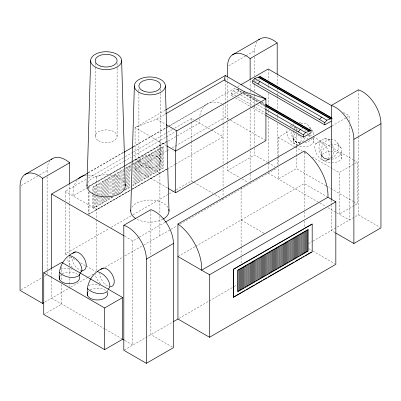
<?xml version="1.0" encoding="UTF-8"?>
<svg xmlns="http://www.w3.org/2000/svg" width="401" height="401" viewBox="0 0 401 401"><rect width="100%" height="100%" fill="white"/><g stroke="black" fill="none" stroke-linecap="round" stroke-linejoin="round"><path stroke-width="0.3" stroke-dasharray="2 1.5" d="M293.692 131.192L292.76 134.049L293.472 138.921L296.369 142.23L300.945 143.458M293.878 130.626L294.439 128.911L295.241 128.019M309.617 134.967L308.875 137.247L306.87 139.478M291.813 127.052L292.294 126.009M305.281 137.468L303.587 141.117L297.572 144.586A10.205 5.895 60 0 1 289.572 139.363A10.205 5.895 60 0 1 286.991 129.102M321.031 140.616C317.211 146.255 318.935 154.45 324.379 158.405L328.955 159.628L330.128 159.448M331.597 157.287L333.532 153.117L333.532 147.834L331.812 143.403M295.051 133.543L293.727 135.423L293.727 142.37M312.128 138.119L310.805 139.999L306.229 142.641L304.469 142.911M341.457 152.41L338.815 156.169L334.239 158.811L330.72 159.357M233.462 96.731L231.307 95.488L231.307 93.192L233.377 90.821L237.883 89.192M21.133 185.578L38.997 175.262M39.539 174.951L47.117 170.575A26.135 15.093 60 0 1 49.94 160.851M228.65 65.764L245.432 56.08M245.973 55.764L254.635 50.767A26.311 15.188 60 0 1 257.502 41.113M165.342 110.13L135.087 127.598L135.087 169.272L167.568 188.024M166.485 145.723L135.087 127.598L156.515 119.132L165.177 114.13M88.155 172.661L123.398 152.32M133.152 146.686L165.683 127.904M166.225 127.593L167.849 126.651M168.39 126.34L207.969 103.493M88.1 172.961L123.323 152.621M133.077 146.992L167.758 126.967M169.924 125.719L235.492 87.859M237.663 86.611L240.369 85.047M65.162 200.786L65.162 191.412L86.305 179.202M88.476 177.954L124.796 156.981M125.338 156.666L132.926 152.285M133.468 151.974L167.082 132.566M167.623 132.255L172.505 129.438M174.671 128.185L191.477 118.48L193.583 119.698M231.307 95.488L238.826 91.147L240.981 92.39M255.307 81.634L257.988 80.08M258.53 79.774L259.602 79.152M88.34 175.042A38.055 21.97 60 0 1 96.741 177.087L123.734 161.503M124.27 161.192L131.287 157.137M133.448 155.894L165.839 137.192M166.375 136.881L176.094 131.272M88.816 188.801L88.816 186.325L131.117 161.904M131.658 161.593L166.365 141.553M88.816 186.325L123.709 166.395M124.255 166.084L131.302 162.014M131.844 161.703L166.55 141.663M87.634 187.553L73.057 195.969A38.055 21.97 60 0 1 76.957 180.33M88.17 187.242L124.876 166.049M125.418 165.738L132.435 161.688M132.977 161.372L167.523 141.428M168.064 141.117L199.372 123.042A38.055 21.97 60 0 1 199.397 119.157M124.866 168.6L92.872 187.077L92.872 194.495M125.413 168.29L132.46 164.22M133.002 163.904L163.372 146.37L163.372 168.009L132.46 185.853M96.751 185.212L95.618 185.863L95.618 193.848M135.087 169.272L166.42 151.182M166.961 150.866L170.204 148.997M172.365 147.748L225.312 117.182L230.184 119.994M96.751 206.099L95.618 206.751L95.618 194.465M112.17 197.197L111.037 197.848L111.037 196.004M124.255 190.219L125.383 189.568L125.383 188.34M112.937 197.127L92.872 208.71L92.872 195.112M124.866 190.239L131.919 186.169M88.816 191.889L88.816 214.144L130.571 190.034M131.117 189.723L166.906 169.057M130.21 190.32L96.741 209.643L65.162 191.412M132.37 189.071L166.916 169.127M167.458 168.816L175.011 164.45M175.553 164.139L223.056 136.716L211.753 130.19M88.816 214.144L130.22 190.455M132.385 189.207L167.638 168.856M65.162 203.287L65.162 253.918L109.077 228.57M111.242 227.317L132.385 215.111M132.926 214.796L173.588 191.322M174.129 191.006L175.758 190.069M176.3 189.758L191.477 180.991L193.081 181.919M291.427 125.368L290.354 125.984A10.205 5.895 60 0 1 293.352 126.626M293.021 124.445L294.454 123.618M278.319 156.024L278.319 137.368L289.993 130.626M294.239 128.175L296.364 126.947L296.364 130.059M21.133 289.758L42.245 277.567M44.411 276.319L46.576 275.071M227.567 162.465L227.567 170.575L254.635 154.946L267.522 162.39M60.601 269.632L62.185 268.72L66.761 268.309L72.045 269.126M124.711 236.209L132.831 240.896L138.671 237.527M139.202 237.217L164.966 222.344M331.858 125.989L346.188 117.719M346.72 117.408L349.371 115.879L349.371 121.493M315.722 143.683L324.379 138.681L330.063 139.192M44.732 302.179L69.674 287.778M70.756 287.156L88.08 277.151M88.621 276.84L93.493 274.028M104.836 267.477L122.651 257.191M124.811 255.948L143.167 245.352M143.703 245.036L177.172 225.718M179.874 224.159L277.191 167.969M88.606 285.808L90.195 284.89L94.771 284.479L100.055 285.301M43.734 314.474L61.779 304.058L61.779 284.154M326.008 185.733L296.364 168.62L278.319 179.041L278.319 167.222M325.582 160.761A10.205 5.895 60 0 0 325.582 146.325A10.205 5.895 60 0 0 314.755 147.292A10.205 5.895 60 0 0 325.582 160.761L331.121 157.563M177.944 256.525L195.217 246.55M195.758 246.239L304.259 183.598L326.865 196.65M330.599 167.548L339.221 172.525L354.083 163.949M354.614 163.643L357.266 162.109L357.266 203.783L354.614 205.317M354.083 205.623L339.221 214.199L339.221 172.525M124.34 349.983L173.072 321.848M179.021 318.409L233.542 286.936M234.084 286.62L237.322 284.75M308.59 243.607L312.379 241.417M312.92 241.106L358.394 214.851L379.877 227.257M300.905 123.754L302.62 123.072L306.94 123.929L309.838 127.237L313.447 132.37L313.447 135.267M330.058 139.468L326.053 141.067L322.444 145.082L320.77 150.22L321.737 155.463L324.379 158.405L328.695 159.262L333.271 157.438L336.88 153.418L338.559 148.285L337.848 143.408L334.95 140.099L330.63 139.242M238.831 89.222L237.733 89.618L242.059 92.12M331.376 118.561L332.319 118.22L332.319 120.516M301.532 128.932L302.71 128.751M330.128 145.012L328.955 145.192L324.379 147.834L321.737 151.593L321.737 158.54M330.72 144.921L334.239 144.375L338.815 145.603L341.457 148.545L341.457 158.54M299.211 122.766L302.62 123.072M300.148 142.982L296.369 142.23L293.021 138.881L291.086 133.899L291.086 130.962M328.695 159.262L324.379 158.405L321.477 155.092M324.379 138.681L328.249 139.498L331.181 142.43M300.239 143.052L296.369 142.23L293.472 138.921M343.416 112.44L349.371 115.879M246.364 93.207L261.447 101.914M261.988 102.225L265.216 104.09M244.78 92.661L261.001 102.024M261.542 102.335L265.327 104.521M244.224 93.368L265.312 105.543M236.946 89.533L242.871 92.952M243.407 93.263L260.104 102.902M260.645 103.217L264.956 105.704M243.131 93.633L258.214 102.345M260.369 103.588L265.216 106.385M306.605 132.861L307.682 133.483M309.838 134.726L312.534 136.285M313.071 136.596L330.319 146.55M330.855 146.861L352.955 159.618M353.492 159.929L357.266 162.109M233.377 90.821L240.264 94.796M240.8 95.107L257.026 104.476M257.567 104.786L265.141 109.157M231.307 93.192L236.57 96.23M237.648 96.857L265.231 112.781M235.613 97.974L251.773 107.308M252.314 107.618L265.241 115.082M278.319 137.368L294.489 146.701M295.026 147.012L302.033 151.057M304.189 152.3L306.344 153.548M312.274 156.971L330.058 167.237M230.725 120.305L265.913 140.621M326.544 186.049L330.319 188.224M330.855 188.535L352.955 201.292M353.492 201.603L357.266 203.783M195.688 120.912L211.217 129.879M268.063 162.701L275.041 166.731M268.169 173.177L319.281 202.685M319.818 203.001L325.747 206.42M327.903 207.668L335.988 212.335M336.524 212.645L349.371 220.059L349.371 125.237M156.515 119.132L165.598 124.375M227.567 170.575L239.918 177.708M242.069 178.946L247.973 182.36M335.086 232.65L331.326 230.48L331.326 205.528M193.618 182.229L212.886 193.352M215.026 194.59L220.916 197.989M221.452 198.3L223.056 199.227L223.056 197.347M308.539 248.58L312.289 250.74M312.82 251.051L334.765 263.723M136.215 159.503L159.899 173.177M241.101 220.059L264.785 233.733M65.162 253.918L67.839 255.467M69.98 256.7L76.401 260.409M80.686 262.881L85.503 265.662M86.035 265.973L95.669 271.532M172.36 347.065L150.876 334.66L150.876 257.928M104.897 328.95L51.629 298.199L51.629 277.612M105.433 329.261L122.681 339.221M124.816 340.454L132.831 345.081L132.831 240.896M310.805 129.433L313.447 132.37M100.39 283.612L97.413 279.908L95.478 275.738L95.478 273.908M72.38 267.437L69.403 263.733L67.468 259.567L67.468 258.349M337.848 143.408L341.457 148.545M304.88 130.004L305.306 131.112M309.838 127.237L310.103 129.067M358.394 89.834L358.394 136.089M358.394 136.716L358.394 214.851M331.326 199.909L331.326 204.901M313.447 137.468L313.447 142.37M304.259 152.29L304.259 209.227M304.259 211.728L304.259 218.6M304.259 221.101L304.259 227.352M296.364 130.681L296.364 145.608M296.364 146.23L296.364 154.315M296.364 154.936L296.364 168.62M278.319 156.646L278.319 164.736M277.191 75.453L277.191 85.458M277.191 89.207L277.191 90.456M277.191 92.957L277.191 95.458M277.191 96.085L277.191 110.46M277.191 114.21L277.191 116.711M277.191 117.338L277.191 118.586M277.191 123.588L277.191 156.094M277.191 158.595L277.191 166.721M268.169 68.997L268.169 80.225M268.169 83.969L268.169 85.218M268.169 85.839L268.169 88.957M268.169 93.328L268.169 105.177M268.169 108.922L268.169 110.17M268.169 110.796L268.169 113.914M268.169 117.658L268.169 170.686M254.635 50.767L254.635 54.506M254.635 57.002L254.635 75.719M254.635 79.463L254.635 82.581M254.635 83.202L254.635 85.077M254.635 85.699L254.635 91.313M254.635 93.809L254.635 95.684M254.635 96.305L254.635 105.663M254.635 106.285L254.635 145.588M254.635 148.084L254.635 154.946M250.124 80.661L250.124 90.019M250.124 90.641L250.124 92.516M250.124 95.012L250.124 108.736M250.124 109.358L250.124 148.661M250.124 151.157L250.124 173.618M250.124 174.24L250.124 181.728M241.101 187.503L241.101 246.314M241.101 246.941L241.101 255.066M241.101 257.567L241.101 263.818M238.826 88.852L238.826 91.147M227.567 78.245L227.567 81.363M227.567 81.989L227.567 100.08M227.567 100.701L227.567 120.044M227.567 122.541L227.567 161.839M225.312 78.616L225.312 79.859M225.312 80.481L225.312 101.628M225.312 102.25L225.312 117.182M223.056 104.16L223.056 122.315M223.056 122.942L223.056 164.22M223.056 166.721L223.056 187.347M223.056 189.848L223.056 196.726M191.477 118.48L191.477 121.608M191.477 122.235L191.477 140.987M191.477 141.613L191.477 180.991M160.826 89.042L160.826 92.786M160.826 93.408L160.826 161.453M159.899 140.621L159.899 213.808M159.899 216.309L159.899 235.688M150.876 210.254L150.876 255.432M138.901 89.042L138.901 92.786M138.901 93.408L138.901 161.453M130.861 165.518L130.861 172.275M124.255 169.944L124.255 187.763M123.182 189.608L123.182 169.949L122.049 170.6L122.049 190.876M120.977 191.498L120.977 171.222L119.849 171.874L119.849 192.761M118.776 193.382L118.776 172.495L117.648 173.147L117.648 194.034M117.097 63.173L117.097 67.543M117.097 68.165L117.097 136.21M116.571 194.039L116.571 173.763L115.443 174.415L115.443 194.691M114.37 194.696L114.37 175.036L113.242 175.688L113.242 195.347M112.17 195.352L112.17 176.31L111.037 176.961L111.037 195.392M101.152 195.568L101.152 182.666L100.024 183.317L100.024 204.209L101.152 203.558L101.152 196.184M97.824 195.036L97.824 184.59L98.952 183.939L98.952 204.826L97.824 205.477L97.824 195.648M96.741 177.087L96.741 219.016M96.741 219.643L96.741 270.901M95.172 63.173L95.172 66.917M95.172 67.543L95.172 136.21M94.546 193.242L94.546 186.48L93.418 187.132L93.418 193.277M94.546 195.698L94.546 207.372L93.418 208.024L93.418 193.894M89.007 186.435L89.007 188.906M89.007 191.999L89.007 214.249M69.674 183.598L69.674 203.558M69.674 204.184L69.674 254.094M69.674 256.585L69.674 265.943M69.674 268.439L69.674 275.928M69.674 278.419L69.674 286.53M61.779 266.74L61.779 273.582M61.779 274.204L61.779 280.424M51.629 268.876L51.629 276.986M47.117 170.575L47.117 174.315M47.117 176.811L47.117 271.016M47.117 271.637L47.117 274.755M199.848 115.553A38.055 21.97 60 0 1 221.943 103.694M84.822 175.342A38.055 21.97 60 0 1 86.546 175.092M162.881 219.192A19.138 11.053 0 0 1 136.33 218.911M131.874 207.317A19.138 11.053 0 0 1 149.864 200.044A19.138 11.053 0 0 1 167.849 207.317M87.649 182.991A19.138 11.053 0 0 1 106.135 174.801A19.138 11.053 0 0 1 124.626 182.991M330.69 151.142A10.205 5.895 0 0 1 341.807 157.012A10.205 5.895 0 0 1 330.69 162.886M330.093 162.841A10.205 5.895 0 0 1 321.391 157.012A10.205 5.895 0 0 1 330.093 151.187M312.85 138.36A10.205 5.895 0 0 1 310.479 145.192A10.205 5.895 0 0 1 298.484 145.949M297.908 145.738A10.205 5.895 0 0 1 293.472 140.064A10.205 5.895 0 0 1 300.329 135.257M307.472 135.393A10.205 5.895 0 0 1 310.805 136.676M293.963 126.952A10.205 5.895 60 0 1 297.572 130.15M300.795 136.54A10.205 5.895 60 0 1 300.214 143.062M59.543 276.374A10.205 5.895 0 0 1 60.561 274.951M62.185 273.733A10.205 5.895 0 0 1 79.002 275.893M82.09 270.545A10.205 5.895 60 0 1 71.809 257.061M87.553 292.545A10.205 5.895 0 0 1 88.571 291.121M90.195 289.903A10.205 5.895 0 0 1 107.012 292.068M110.646 286.7A10.205 5.895 60 0 1 99.819 273.231M103.358 181.397L102.23 182.049L102.23 202.936L103.358 202.284L103.358 181.397M105.558 180.124L104.43 180.776L104.43 201.663L105.558 201.011L105.558 180.124M107.764 178.851L106.636 179.503L106.636 200.395L107.764 199.738L107.764 178.851M109.964 177.578L108.836 178.229L108.836 199.122L109.964 198.47L109.964 177.578M127.588 167.407L126.455 168.059L126.455 188.946L127.588 188.295L127.588 167.407M129.789 166.134L128.661 166.786L128.661 187.678L129.789 187.026L129.789 166.134M134.195 163.593L133.067 164.245L133.067 185.132L134.195 184.48L134.195 163.593M136.395 162.32L135.267 162.971L135.267 183.858L136.395 183.207L136.395 162.32M138.601 161.047L137.468 161.698L137.468 182.59L138.601 181.939L138.601 161.047M140.801 159.778L139.673 160.43L139.673 181.317L140.801 180.666L140.801 159.778M143.007 158.505L141.874 159.157L141.874 180.044L143.007 179.392L143.007 158.505M145.207 157.232L144.079 157.884L144.079 178.776L145.207 178.124L145.207 157.232M147.408 155.964L146.28 156.616L146.28 177.503L147.408 176.851L147.408 155.964M149.613 154.691L148.485 155.342L148.485 176.229L149.613 175.578L149.613 154.691M151.814 153.418L150.686 154.069L150.686 174.961L151.814 174.31L151.814 153.418M154.019 152.144L152.886 152.801L152.886 173.688L154.019 173.037L154.019 152.144M156.22 150.876L155.092 151.528L155.092 172.415L156.22 171.763L156.22 150.876M158.42 149.603L157.292 150.255L157.292 171.142L158.42 170.49L158.42 149.603M160.626 148.33L159.498 148.982L159.498 169.874L160.626 169.222L160.626 148.33M162.826 147.062L161.698 147.713L161.698 168.6L162.826 167.949L162.826 147.062M142.109 165.929A10.962 6.331 0 0 0 160.45 163.092A10.962 6.331 0 0 0 147.027 155.337A10.962 6.331 0 0 0 142.109 165.929M98.385 140.681A10.962 6.331 0 0 0 116.726 137.844A10.962 6.331 0 0 0 103.298 130.094A10.962 6.331 0 0 0 98.385 140.681"/><path stroke-width="0.6" d="M86.997 185.848L90.631 60.676M130.721 211.096L134.36 85.919M175.688 192.711L265.913 140.621L265.913 98.947L244.485 91.784L176.816 130.851L175.688 151.037L175.688 192.711L168.109 188.335M165.718 113.819L224.184 80.065L225.312 75.508L265.913 98.947L175.688 151.037L167.027 146.039M59.543 272.479C64.441 277.251 73.273 279.271 79.263 275.527L80.23 273.036L81.904 270.951C82.15 263.898 75.984 257.257 69.403 255.402M108.24 289.206L109.914 287.126C110.16 280.068 103.994 273.427 97.413 271.572M331.246 121.132L324.8 124.856L252.62 83.182L252.62 80.887L254.69 78.516L260.139 76.546L331.241 117.598M257.883 83.924L259.953 81.553M298.224 131.829L300.294 129.453M303.487 137.162L303.487 134.866L305.557 132.49L311.006 130.525L311.006 132.821L303.487 137.162L265.778 115.393M319.537 119.523L321.607 117.147M324.8 124.856L324.8 122.561L326.87 120.185L331.376 118.561M24.967 174.525L52.035 158.896M232.53 54.802L259.597 39.173M43.669 302.795L42.606 303.407L20.05 290.384L20.05 186.199A26.135 15.093 60 0 1 42.606 178.385L69.674 162.761L69.674 183.598M227.567 76.997L227.567 66.391A26.311 15.188 60 0 1 234.55 53.799L236.821 53.318A26.311 15.188 60 0 1 250.124 58.576L277.191 42.952L277.191 74.205M165.884 109.819L225.312 75.508M51.629 268.254L51.629 194.014L87.558 173.272M123.864 152.31L133.077 146.992M240.911 84.731L268.169 68.997L331.507 105.563M75.418 251.928C64.391 256.033 57.584 267.823 59.543 279.422M123.809 225.267L150.876 209.643A26.311 15.188 60 0 1 164.179 219.743L166.45 222.851A26.311 15.188 60 0 1 173.433 243.502L173.433 347.682L146.365 363.311L123.809 350.289L123.809 225.267A26.311 15.188 60 0 1 137.112 235.367L139.383 238.475A26.311 15.188 60 0 1 146.365 259.126L146.365 363.311M331.326 199.287L331.326 105.458L358.394 89.834A26.135 15.093 60 0 1 380.95 123.693L380.95 227.873L353.882 243.502L335.622 232.961M43.734 272.8L61.779 262.384L122.681 297.547L122.681 339.221L104.636 349.637L43.734 314.474L43.734 272.8L104.636 307.963L122.681 297.547M165.508 222.029L331.326 126.295M81.037 271.452L82.636 270.53A10.205 5.895 60 0 0 84.13 258.284A10.205 5.895 60 0 0 72.776 253.452M177.944 319.036L177.944 223.969L304.259 151.042A38.055 21.97 60 0 1 327.943 197.272L335.837 201.828L335.837 264.339L209.522 337.266L177.944 319.036L173.613 321.532M103.428 268.099C92.4 272.204 85.593 283.993 87.553 295.592M146.365 259.126L173.433 243.502M353.882 243.502L353.882 139.317L380.95 123.693M327.943 197.272L201.628 270.199A38.055 21.97 60 0 0 177.944 223.969M177.944 256.525L209.522 274.755L335.837 201.828M233.362 269.342L312.184 224.054L312.184 251.868L233.552 297.266L233.362 269.342L312.184 224.054M233.362 297.161L244.75 290.585M245.838 289.958L254.515 284.951M255.597 284.324L262.104 280.565M263.191 279.938L266.986 277.748M268.068 277.121L294.098 262.094M295.186 261.467L301.692 257.713M302.775 257.086L303.863 256.46M304.945 255.833L311.452 252.074M258.259 77.228L330.439 118.896M254.69 78.516L326.87 120.185M252.62 80.887L324.8 122.561M224.184 80.065L244.485 91.784M265.758 104.4L311.006 130.525M265.868 104.836L310.214 130.435L309.116 130.831L265.853 105.854M265.492 106.014L309.126 131.202M265.683 109.468L305.557 132.49M265.773 113.092L303.487 134.866M166.129 124.686L176.816 130.851M51.629 194.014L124.17 235.893M122.681 339.221L124.285 340.143M87.553 288.65C92.446 293.422 101.283 295.442 107.273 291.697L107.273 290.585M165.362 85.919L169.001 211.096M121.638 60.676A15.504 8.952 0 0 1 98.385 68.426A15.504 8.952 0 0 1 98.385 52.922A15.504 8.952 0 0 1 121.638 60.676L125.277 185.848M250.124 58.576L250.124 79.413M233.552 269.452L233.552 297.266M209.522 274.755L209.522 337.266M104.636 307.963L104.636 349.637M79.263 274.414L79.263 275.527M42.606 178.385L42.606 303.407M51.133 159.588A26.135 15.093 60 0 1 69.674 162.761M78.075 179.026A38.055 21.97 60 0 1 84.27 175.468M258.7 39.859A26.311 15.188 60 0 1 261.617 38.175L263.888 37.689A26.311 15.188 60 0 1 277.191 42.952M331.326 105.458A26.135 15.093 60 0 1 353.882 139.317M168.766 209.367A19.138 11.053 0 0 1 163.397 218.911M135.834 218.615A19.138 11.053 0 0 1 130.826 209.944M125.042 184.119A19.138 11.053 0 0 1 106.641 196.896A19.138 11.053 0 0 1 87.102 184.696M79.263 276.374A10.205 5.895 0 0 1 69.403 283.793A10.205 5.895 0 0 1 59.543 276.374M107.273 292.545A10.205 5.895 0 0 1 97.413 299.963A10.205 5.895 0 0 1 87.553 292.545M100.786 269.622A10.205 5.895 60 0 1 112.14 274.454A10.205 5.895 60 0 1 110.646 286.7M308.128 229.487L237.628 270.189L237.628 291.823L308.128 251.121L308.128 229.487M239.302 269.597L238.174 270.249L238.174 291.136L239.302 290.484L239.302 269.597M241.502 268.324L240.374 268.976L240.374 289.863L241.502 289.211L241.502 268.324M243.708 267.051L242.58 267.703L242.58 288.595L243.708 287.943L243.708 267.051M245.908 265.783L244.78 266.434L244.78 287.322L245.908 286.67L245.908 265.783M248.114 264.51L246.981 265.161L246.981 286.048L248.114 285.397L248.114 264.51M250.314 263.236L249.186 263.888L249.186 284.78L250.314 284.129L250.314 263.236M252.515 261.963L251.387 262.62L251.387 283.507L252.515 282.855L252.515 261.963M254.72 260.695L253.592 261.347L253.592 282.234L254.72 281.582L254.72 260.695M256.921 259.422L255.793 260.074L255.793 280.961L256.921 280.309L256.921 259.422M259.126 258.149L257.993 258.8L257.993 279.692L259.126 279.041L259.126 258.149M261.327 256.881L260.199 257.532L260.199 278.419L261.327 277.768L261.327 256.881M263.532 255.607L262.399 256.259L262.399 277.146L263.532 276.495L263.532 255.607M265.733 254.334L264.605 254.986L264.605 275.878L265.733 275.226L265.733 254.334M267.933 253.066L266.805 253.718L266.805 274.605L267.933 273.953L267.933 253.066M270.139 251.793L269.011 252.445L269.011 273.332L270.139 272.68L270.139 251.793M272.339 250.52L271.211 251.171L271.211 272.063L272.339 271.412L272.339 250.52M274.545 249.252L273.412 249.903L273.412 270.79L274.545 270.139L274.545 249.252M276.745 247.978L275.617 248.63L275.617 269.517L276.745 268.865L276.745 247.978M278.951 246.705L277.818 247.357L277.818 268.244L278.951 267.592L278.951 246.705M281.151 245.432L280.023 246.084L280.023 266.976L281.151 266.324L281.151 245.432M283.352 244.164L282.224 244.816L282.224 265.703L283.352 265.051L283.352 244.164M285.557 242.891L284.429 243.542L284.429 264.429L285.557 263.778L285.557 242.891M287.758 241.618L286.63 242.269L286.63 263.161L287.758 262.51L287.758 241.618M289.963 240.349L288.83 241.001L288.83 261.888L289.963 261.236L289.963 240.349M292.164 239.076L291.036 239.728L291.036 260.615L292.164 259.963L292.164 239.076M294.364 237.803L293.236 238.455L293.236 259.347L294.364 258.695L294.364 237.803M296.57 236.535L295.442 237.186L295.442 258.074L296.57 257.422L296.57 236.535M298.77 235.262L297.642 235.913L297.642 256.8L298.77 256.149L298.77 235.262M300.976 233.989L299.848 234.64L299.848 255.527L300.976 254.876L300.976 233.989M303.176 232.715L302.048 233.367L302.048 254.259L303.176 253.607L303.176 232.715M305.382 231.447L304.249 232.099L304.249 252.986L305.382 252.334L305.382 231.447M307.582 230.174L306.454 230.826L306.454 251.713L307.582 251.061L307.582 230.174M260.144 76.917L259.051 77.313L330.434 118.526L331.527 118.13L260.144 76.917M138.901 92.25A15.504 8.952 0 0 0 164.836 88.235A15.504 8.952 0 0 0 145.849 77.273A15.504 8.952 0 0 0 138.901 92.25M142.109 90.395A10.962 6.331 0 0 0 160.45 87.558A10.962 6.331 0 0 0 147.027 79.804A10.962 6.331 0 0 0 142.109 90.395M100.656 66.155A10.962 6.331 0 0 0 117.097 60.676A10.962 6.331 0 0 0 100.656 55.193A10.962 6.331 0 0 0 100.656 66.155"/></g></svg>
